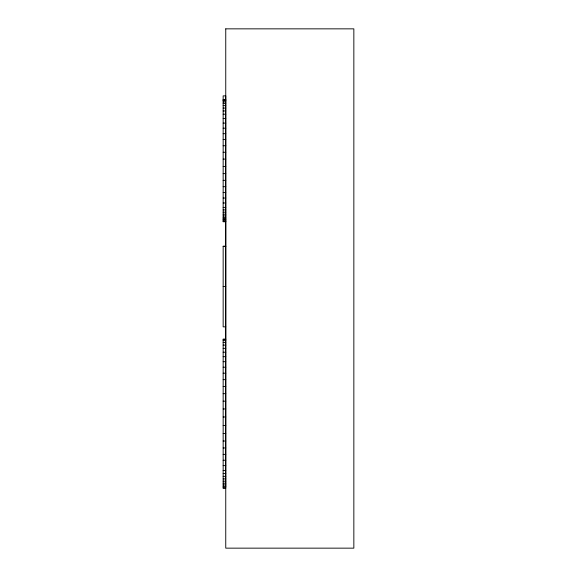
<?xml version="1.0" encoding="UTF-8"?>
<svg xmlns="http://www.w3.org/2000/svg" width="577" height="577" viewBox="0 0 577 577"><rect width="100%" height="100%" fill="white"/><g stroke="black" fill="none" stroke-linecap="round" stroke-linejoin="round"><path stroke-width="0.87" d="M223.155 99.843L225.751 99.843M223.155 100.016L225.751 100.016M223.155 100.081L225.751 100.081M223.155 100.795L225.751 100.795M223.155 101.97L225.751 101.97M223.155 103.586L225.751 103.586M223.155 105.627L225.751 105.627M223.155 108.094L225.751 108.094M223.155 110.95L225.751 110.95M223.155 114.203L225.751 114.203M223.155 118.436L225.751 118.436M223.155 123.11L225.751 123.11M223.155 128.195L225.751 128.195M223.155 133.676L225.751 133.676M223.155 139.533L225.751 139.533M223.155 145.736L225.751 145.736M223.155 152.27L225.751 152.27M223.155 159.115L225.751 159.115M223.155 166.529L225.751 166.529M223.155 173.619L225.751 173.619M223.155 180.349L225.751 180.349M223.155 186.688L225.751 186.688M223.155 192.595L225.751 192.595M223.155 198.041L225.751 198.041M223.155 202.981L225.751 202.981M223.155 207.388L225.751 207.388M223.155 209.905L225.751 209.905M223.155 212.185L225.751 212.185M223.155 214.197L225.751 214.197M223.155 215.942L225.751 215.942M223.155 217.406L225.751 217.406M223.155 218.56L225.751 218.56M223.155 219.404L225.751 219.404M223.155 219.981L225.751 219.916M223.155 220.962L225.751 220.962M223.155 221.554L225.751 221.525M225.751 221.748L223.155 221.748L223.155 95.869L225.751 95.869L225.751 487.565L223.155 487.565M225.751 246.191L223.155 246.191L223.155 326.856L225.751 326.856M223.155 246.393L225.751 246.393M223.155 286.524L225.751 286.524M225.751 339.074L223.155 339.074L223.155 488.481L225.751 488.481M223.155 339.471L225.751 339.485M223.155 340.632L225.751 340.632M223.155 342.522L225.751 342.522M223.155 345.111L225.751 345.111M223.155 348.357L225.751 348.357M223.155 352.222L225.751 352.222M223.155 356.68L225.751 356.68M223.155 361.685L225.751 361.685M223.155 367.21L225.751 367.21M223.155 373.204L225.751 373.204M223.155 379.637L225.751 379.637M223.155 386.475L225.751 386.475M223.155 393.665L225.751 393.665M223.155 401.174L225.751 401.174M223.155 408.956L225.751 408.956M223.155 416.983L225.751 416.983M223.155 425.537L225.751 425.537M223.155 433.551L225.751 433.551M223.155 441.023L225.751 441.023M223.155 447.961L225.751 447.961M223.155 454.373L225.751 454.373M223.155 460.258L225.751 460.258M223.155 465.617L225.751 465.617M223.155 470.457L225.751 470.457M223.155 473.537L225.751 473.537M223.155 476.35L225.751 476.35M223.155 478.903L225.751 478.903M223.155 481.189L225.751 481.189M223.155 483.201L225.751 483.201M223.155 484.932L225.751 484.932M223.155 486.389L225.751 486.389M225.751 28.85L225.751 548.15L353.845 548.15L353.845 28.85L225.751 28.85"/></g></svg>
